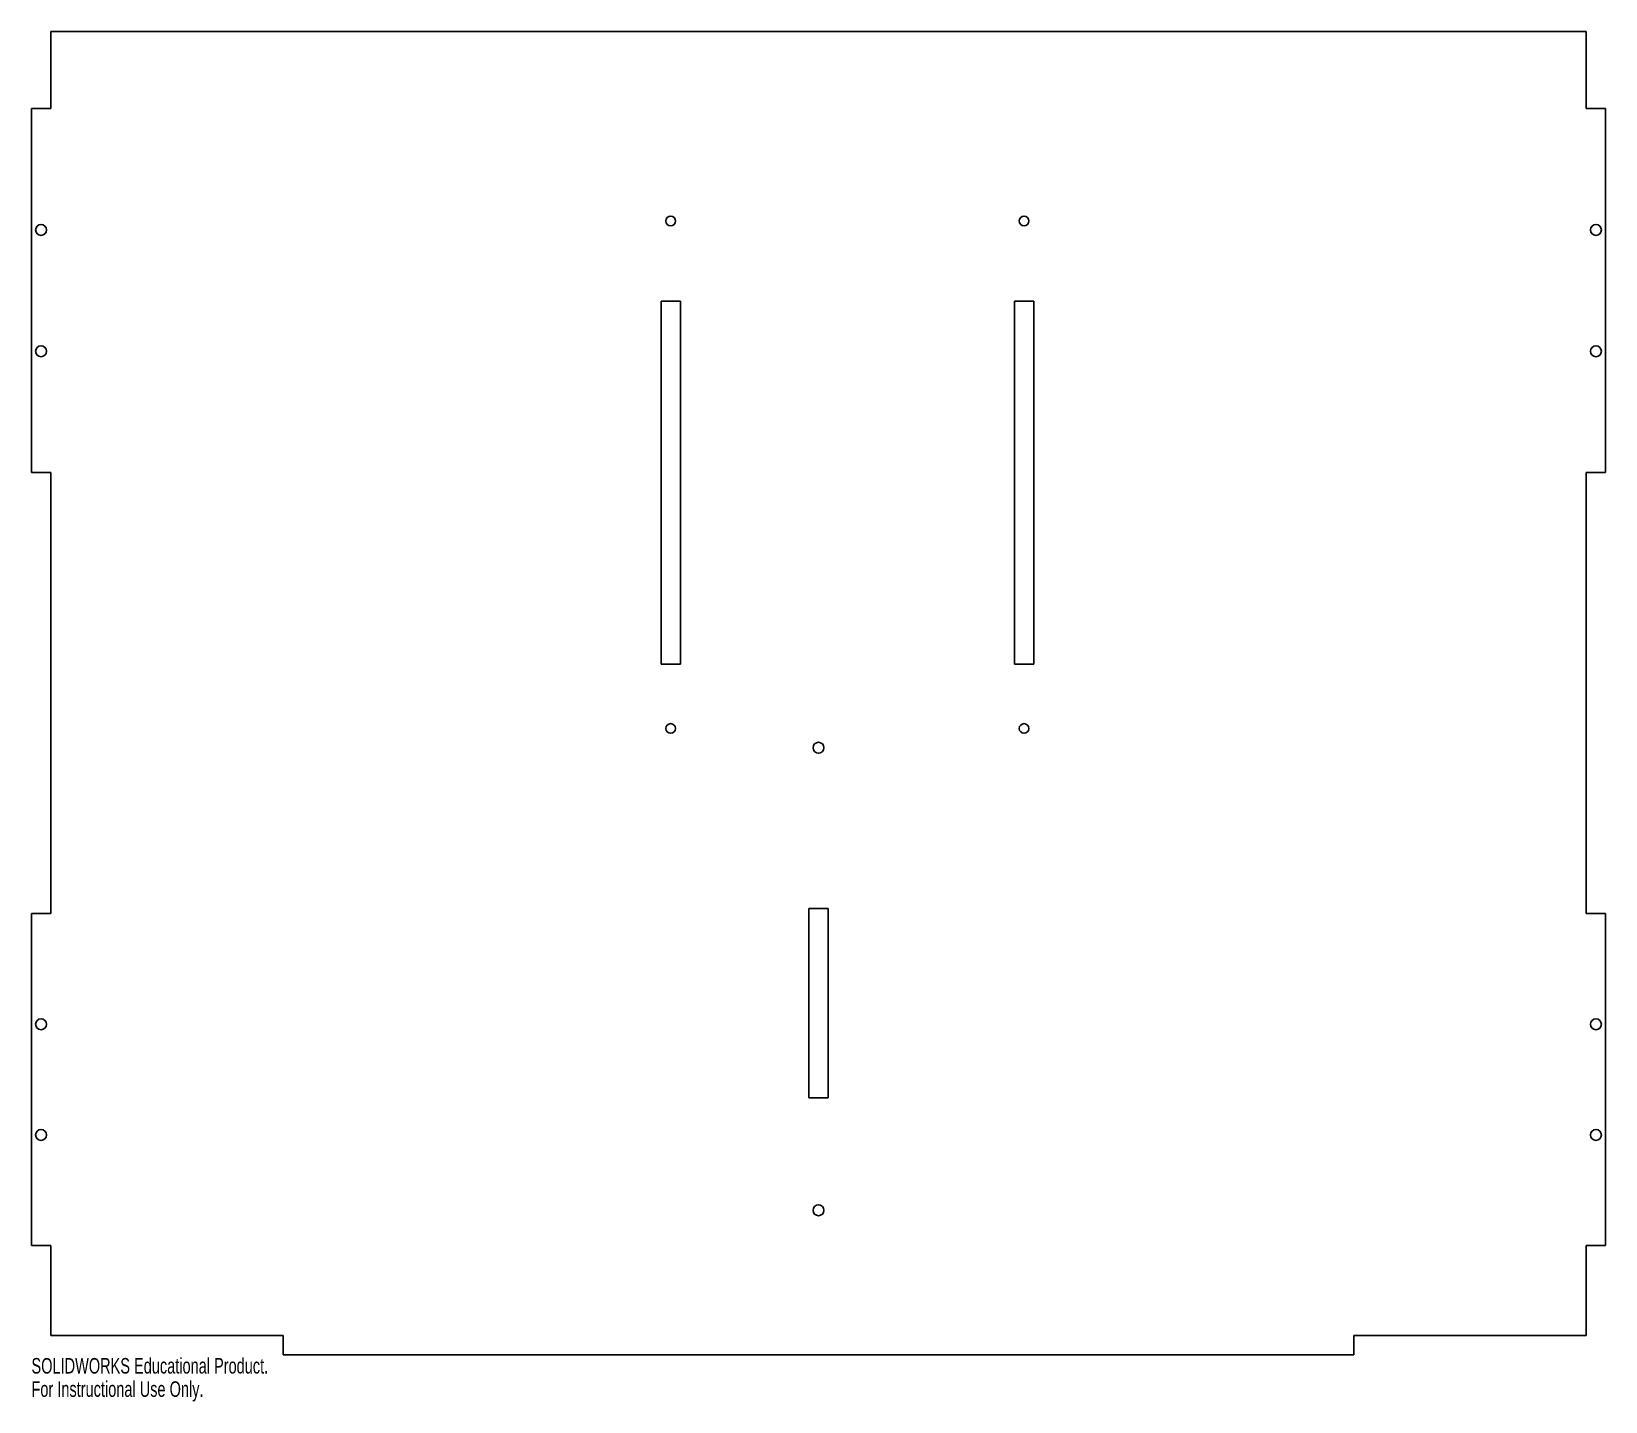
# Model space of a CAD drawing. Header units: millimetres. Extents: x 0 to 490, y -15 to 412.
import ezdxf

# ---------------------------------------------------------------- set-up
doc = ezdxf.new("R2010")
doc.units = ezdxf.units.MM
doc.styles.add('SLDTEXTSTYLE0', font='TXT', dxfattribs={"width": 0.7})

msp = doc.modelspace()

# ---------------------------------------------------------------- linework, layer by layer
at = {"color": 7, "linetype": 'Continuous', "lineweight": 25}
for p, q in [((484, 411.98), (6, 411.98)), ((6, 387.98), (6, 411.98)), ((484, 411.98), (484, 387.98)), ((0, 387.98), (6, 387.98)), ((0, 387.98), (0, 274.65)), ((484, 387.98), (490, 387.98)), ((490, 274.65), (490, 387.98)), ((202, 327.98), (196, 327.98)), ((196, 327.98), (196, 214.98)), ((202, 214.98), (202, 327.98)), ((312, 327.98), (306, 327.98)), ((306, 327.98), (306, 214.98)), ((312, 214.98), (312, 327.98)), ((6, 274.65), (0, 274.65)), ((6, 137.33), (6, 274.65)), ((484, 274.65), (484, 137.33)), ((490, 274.65), (484, 274.65)), ((196, 214.98), (202, 214.98)), ((306, 214.98), (312, 214.98)), ((0, 137.33), (6, 137.33)), ((0, 137.33), (0, 34)), ((242, 138.97), (242, 80)), ((248, 138.97), (242, 138.97)), ((248, 80), (248, 138.97)), ((484, 137.33), (490, 137.33)), ((490, 34), (490, 137.33)), ((242, 80), (248, 80)), ((6, 34), (0, 34)), ((6, 6), (6, 34)), ((484, 34), (484, 6)), ((490, 34), (484, 34)), ((78.33, 6), (6, 6)), ((78.33, 0), (78.33, 6)), ((411.67, 6), (411.67, 0)), ((484, 6), (411.67, 6)), ((78.33, 0), (411.67, 0))]:
    msp.add_line(p, q, dxfattribs=at)
for centre, radius in [((199, 352.98), 1.5), ((309, 352.98), 1.5), ((3, 350.2), 1.7), ((487, 350.2), 1.7), ((3, 312.43), 1.7), ((487, 312.43), 1.7), ((199, 194.98), 1.5), ((309, 194.98), 1.5), ((245, 188.97), 1.7), ((3, 102.88), 1.7), ((487, 102.88), 1.7), ((3, 68.44), 1.7), ((487, 68.44), 1.7), ((245, 45), 1.7)]:
    msp.add_circle(centre, radius, dxfattribs=at)

# ---------------------------------------------------------------- texts
at = {"color": 7, "linetype": 'Continuous', "char_height": 4.8336, "attachment_point": 1, "style": 'SLDTEXTSTYLE0'}
for s, insert in [('SOLIDWORKS Educational Product.', (0, -1.02)), ('For Instructional Use Only.', (0, -8.27))]:
    msp.add_mtext(s, dxfattribs=dict(at, insert=insert))

doc.saveas('drawing.dxf')
